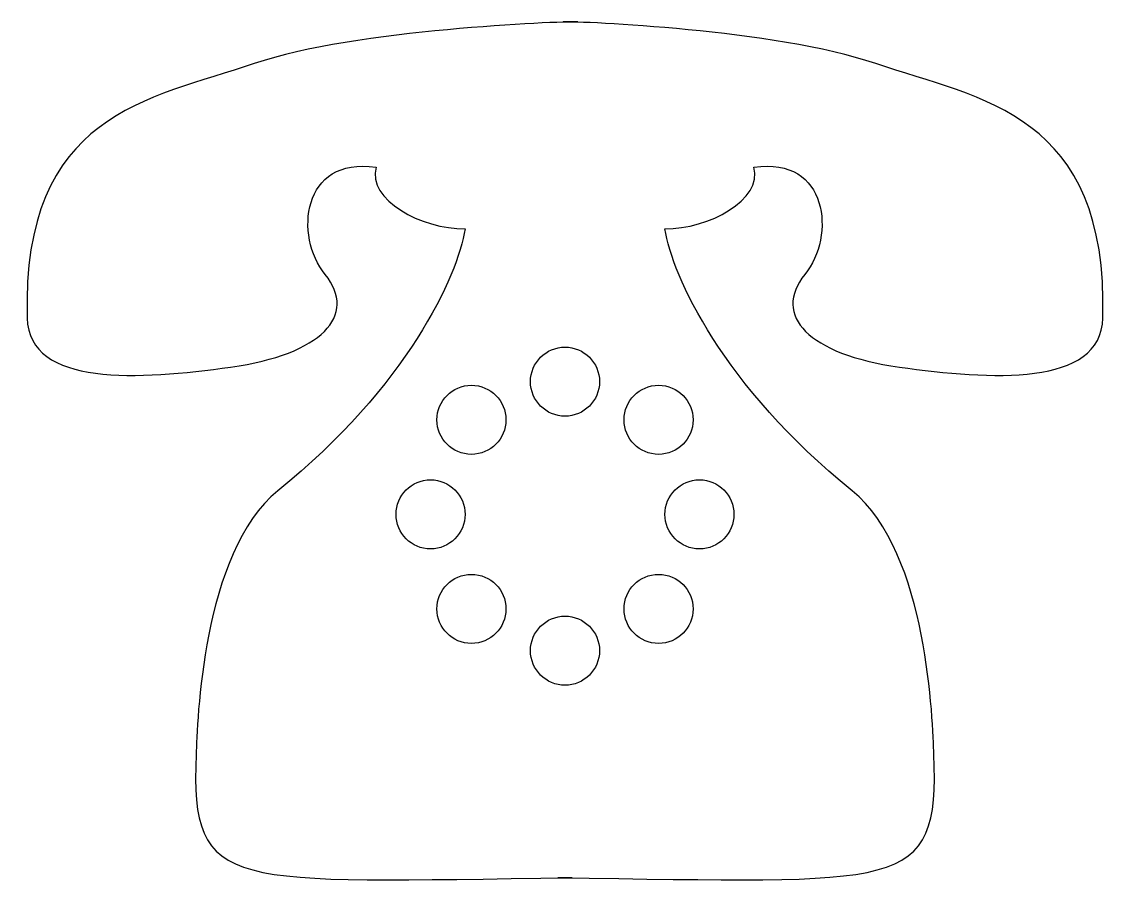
# Model space of a CAD drawing. Header units: centimetres. Extents: x -8.8 to 8.8, y -7.2 to 6.9.
import ezdxf

# ---------------------------------------------------------------- set-up
doc = ezdxf.new("R2010")
doc.units = ezdxf.units.CM
doc.header["$MEASUREMENT"] = 0
doc.layers.add('Camada 1', color=7, linetype='Continuous')

msp = doc.modelspace()

# ---------------------------------------------------------------- linework, layer by layer
at = {"layer": 'Camada 1'}
for points, knots in [([(-0.02938, 6.93379), (0.26439, 6.93379), (3.37803, 6.81629), (5.023, 6.25818), (5.023, 6.25818), (6.73313, 5.67803), (8.78196, 5.45681), (8.69478, 2.14579), (8.69478, 2.14579), (8.66541, 1.02957), (6.87357, 1.14704), (5.40484, 1.35267), (5.40484, 1.35267), (3.93611, 1.5583), (3.3413, 2.18894), (3.8774, 2.85077), (3.8774, 2.85077), (4.37675, 3.46762), (4.25927, 4.76011), (3.05492, 4.58384), (3.05492, 4.58384), (3.20179, 4.05512), (2.32057, 3.58512), (1.61559, 3.58512), (1.61559, 3.58512), (1.73307, 2.8214), (2.55462, 1.04425), (4.64115, -0.64477), (4.64115, -0.64477), (5.87488, -1.64352), (5.94465, -4.42577), (5.96301, -4.90403), (5.96301, -4.90403), (6.05112, -7.16585), (5.46364, -6.96024), (-0.11749, -6.9015), (-0.11749, -6.9015), (-0.11749, -6.9015), (0.11749, -6.90151), (0.11749, -6.90151), (0.11749, -6.90151), (-5.4636, -6.96025), (-6.05111, -7.16586), (-5.96298, -4.90404), (-5.96298, -4.90404), (-5.94462, -4.42578), (-5.87485, -1.64353), (-4.64115, -0.64478), (-4.64115, -0.64478), (-2.55467, 1.04424), (-1.73309, 2.82139), (-1.61559, 3.58511), (-1.61559, 3.58511), (-2.32057, 3.58511), (-3.20179, 4.05512), (-3.05492, 4.58383), (-3.05492, 4.58383), (-4.25928, 4.7601), (-4.37675, 3.46761), (-3.8774, 2.85076), (-3.8774, 2.85076), (-3.3413, 2.18893), (-3.93614, 1.5583), (-5.40487, 1.35266), (-5.40487, 1.35266), (-6.87357, 1.14705), (-8.66541, 1.02955), (-8.69478, 2.14578), (-8.69478, 2.14578), (-8.78201, 5.45683), (-6.73316, 5.67805), (-5.023, 6.25818), (-5.023, 6.25818), (-3.37805, 6.81629), (-0.08812, 6.93379), (0.20562, 6.93379), (0.20562, 6.93379), (0.20562, 6.93379), (-0.02938, 6.93379), (-0.02938, 6.93379)], [0, 0, 0, 0, 0.04761905, 0.04761905, 0.04761905, 0.04761905, 0.0952381, 0.0952381, 0.0952381, 0.0952381, 0.14285714, 0.14285714, 0.14285714, 0.14285714, 0.19047619, 0.19047619, 0.19047619, 0.19047619, 0.23809524, 0.23809524, 0.23809524, 0.23809524, 0.28571429, 0.28571429, 0.28571429, 0.28571429, 0.33333333, 0.33333333, 0.33333333, 0.33333333, 0.38095238, 0.38095238, 0.38095238, 0.38095238, 0.42857143, 0.42857143, 0.42857143, 0.42857143, 0.47619048, 0.47619048, 0.47619048, 0.47619048, 0.52380952, 0.52380952, 0.52380952, 0.52380952, 0.57142857, 0.57142857, 0.57142857, 0.57142857, 0.61904762, 0.61904762, 0.61904762, 0.61904762, 0.66666667, 0.66666667, 0.66666667, 0.66666667, 0.71428571, 0.71428571, 0.71428571, 0.71428571, 0.76190476, 0.76190476, 0.76190476, 0.76190476, 0.80952381, 0.80952381, 0.80952381, 0.80952381, 0.85714286, 0.85714286, 0.85714286, 0.85714286, 0.9047619, 0.9047619, 0.9047619, 0.9047619, 1, 1, 1, 1]), ([(-0.5581, 1.11769), (-0.5581, 0.80927), (-0.30841, 0.55958), (0.00001, 0.55958), (0.00001, 0.55958), (0.30843, 0.55958), (0.55812, 0.80927), (0.55812, 1.11769), (0.55812, 1.11769), (0.55812, 1.42611), (0.30843, 1.6758), (0.00001, 1.6758), (0.00001, 1.6758), (-0.30841, 1.6758), (-0.5581, 1.42612), (-0.5581, 1.11769)], [0, 0, 0, 0, 0.2, 0.2, 0.2, 0.2, 0.4, 0.4, 0.4, 0.4, 0.6, 0.6, 0.6, 0.6, 1, 1, 1, 1]), ([(-1.51277, -0.0573), (-1.20435, -0.0573), (-0.95466, 0.19239), (-0.95466, 0.50081), (-0.95466, 0.50081), (-0.95466, 0.80923), (-1.20435, 1.05892), (-1.51277, 1.05892), (-1.51277, 1.05892), (-1.82119, 1.05892), (-2.07088, 0.80923), (-2.07088, 0.50081), (-2.07088, 0.50081), (-2.07088, 0.19239), (-1.82119, -0.0573), (-1.51277, -0.0573)], [0, 0, 0, 0, 0.2, 0.2, 0.2, 0.2, 0.4, 0.4, 0.4, 0.4, 0.6, 0.6, 0.6, 0.6, 1, 1, 1, 1]), ([(2.07088, 0.50082), (2.07088, 0.80924), (1.82119, 1.05893), (1.51277, 1.05893), (1.51277, 1.05893), (1.20435, 1.05893), (0.95466, 0.80924), (0.95466, 0.50082), (0.95466, 0.50082), (0.95466, 0.1924), (1.20435, -0.05729), (1.51277, -0.05729), (1.51277, -0.05729), (1.82119, -0.05729), (2.07088, 0.19239), (2.07088, 0.50082)], [0, 0, 0, 0, 0.2, 0.2, 0.2, 0.2, 0.4, 0.4, 0.4, 0.4, 0.6, 0.6, 0.6, 0.6, 1, 1, 1, 1]), ([(-2.1737, -1.58476), (-1.86528, -1.58476), (-1.61559, -1.33507), (-1.61559, -1.02665), (-1.61559, -1.02665), (-1.61559, -0.7182), (-1.86528, -0.46854), (-2.1737, -0.46854), (-2.1737, -0.46854), (-2.48212, -0.46854), (-2.73181, -0.71823), (-2.73181, -1.02665), (-2.73181, -1.02665), (-2.73181, -1.33507), (-2.48212, -1.58476), (-2.1737, -1.58476)], [0, 0, 0, 0, 0.2, 0.2, 0.2, 0.2, 0.4, 0.4, 0.4, 0.4, 0.6, 0.6, 0.6, 0.6, 1, 1, 1, 1]), ([(2.73184, -1.02665), (2.73184, -0.7182), (2.48213, -0.46854), (2.1737, -0.46854), (2.1737, -0.46854), (1.86527, -0.46854), (1.61559, -0.71823), (1.61559, -1.02665), (1.61559, -1.02665), (1.61559, -1.33507), (1.86528, -1.58476), (2.1737, -1.58476), (2.1737, -1.58476), (2.48212, -1.58476), (2.73184, -1.33507), (2.73184, -1.02665)], [0, 0, 0, 0, 0.2, 0.2, 0.2, 0.2, 0.4, 0.4, 0.4, 0.4, 0.6, 0.6, 0.6, 0.6, 1, 1, 1, 1]), ([(-1.51277, -3.1122), (-1.20435, -3.1122), (-0.95466, -2.86251), (-0.95466, -2.55409), (-0.95466, -2.55409), (-0.95466, -2.24567), (-1.20435, -1.99598), (-1.51277, -1.99598), (-1.51277, -1.99598), (-1.82119, -1.99598), (-2.07088, -2.24567), (-2.07088, -2.55409), (-2.07088, -2.55409), (-2.07088, -2.86251), (-1.82119, -3.1122), (-1.51277, -3.1122)], [0, 0, 0, 0, 0.2, 0.2, 0.2, 0.2, 0.4, 0.4, 0.4, 0.4, 0.6, 0.6, 0.6, 0.6, 1, 1, 1, 1]), ([(2.07088, -2.55412), (2.07088, -2.2457), (1.82119, -1.99601), (1.51277, -1.99601), (1.51277, -1.99601), (1.20435, -1.99601), (0.95466, -2.2457), (0.95466, -2.55412), (0.95466, -2.55412), (0.95466, -2.86254), (1.20435, -3.11223), (1.51277, -3.11223), (1.51277, -3.11223), (1.82119, -3.11223), (2.07088, -2.86254), (2.07088, -2.55412)], [0, 0, 0, 0, 0.2, 0.2, 0.2, 0.2, 0.4, 0.4, 0.4, 0.4, 0.6, 0.6, 0.6, 0.6, 1, 1, 1, 1]), ([(0.00001, -3.78784), (0.30843, -3.78784), (0.55812, -3.53815), (0.55812, -3.22973), (0.55812, -3.22973), (0.55812, -2.92131), (0.30843, -2.67159), (0.00001, -2.67159), (0.00001, -2.67159), (-0.30841, -2.67159), (-0.5581, -2.9213), (-0.5581, -3.22973), (-0.5581, -3.22973), (-0.5581, -3.53816), (-0.30844, -3.78784), (0.00001, -3.78784)], [0, 0, 0, 0, 0.2, 0.2, 0.2, 0.2, 0.4, 0.4, 0.4, 0.4, 0.6, 0.6, 0.6, 0.6, 1, 1, 1, 1])]:
    msp.add_open_spline(points, degree=3, knots=knots, dxfattribs=at)

doc.saveas('drawing.dxf')
